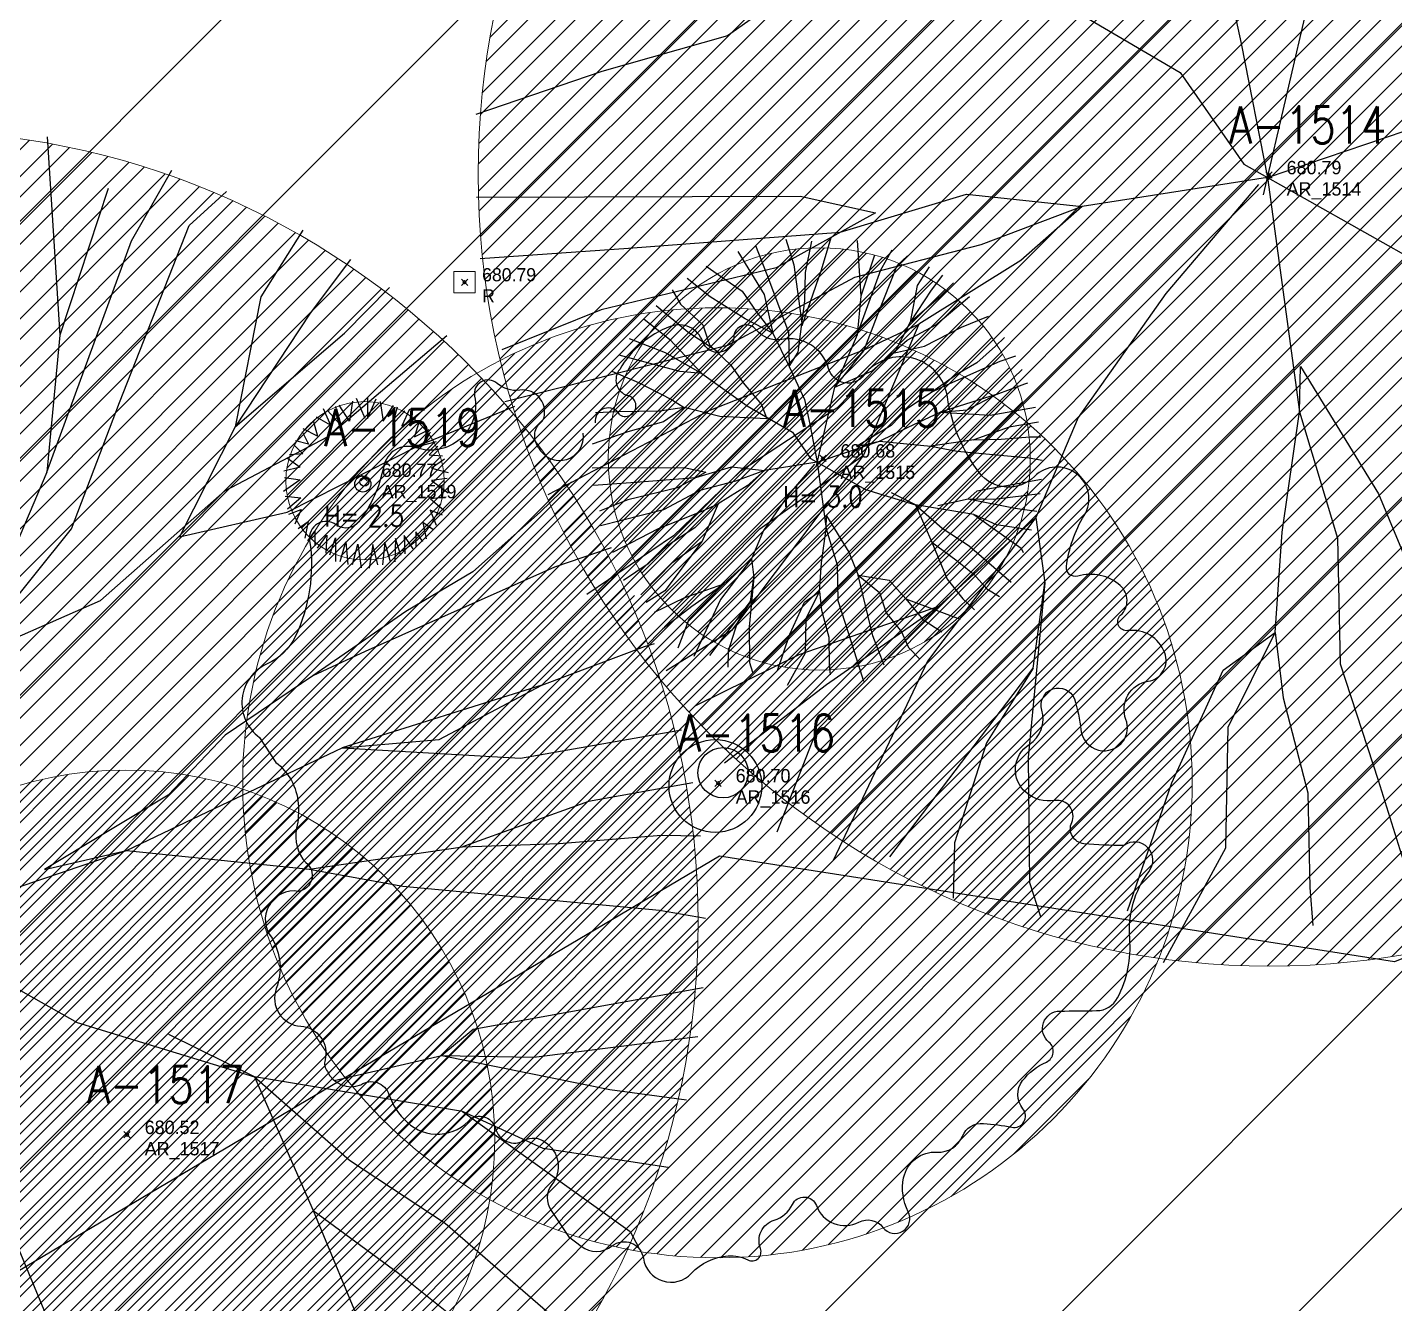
# Model space of a CAD drawing. Extents: x 350769 to 354978, y 6304672 to 6307963.
# Drawn here: x 352363.29 to 352376.25, y 6305936.07 to 6305948.16 of the extents above; entities that cross this region are included whole.
import ezdxf

# ---------------------------------------------------------------- set-up
doc = ezdxf.new("R2010")
doc.units = 0
doc.header["$PDMODE"] = 35
doc.header["$PDSIZE"] = 0.03
doc.linetypes.add('CONTINUOS', pattern=[0])
doc.linetypes.add('DASHDOT', pattern=[1, 0.5, -0.25, 0, -0.25])
doc.layers.get('0').update_dxf_attribs({"linetype": 'CONTINUOUS'})
doc.layers.get('Defpoints').update_dxf_attribs({"linetype": 'CONTINUOUS'})
for name, color, linetype in [('02_Geo ext_Acotamiento', 7, 'CONTINUOUS'), ('03_Pav ext_Vereda HC', 42, 'CONTINUOUS'), ('03_S2_Pav ext_Borde vereda', 7, 'CONTINUOUS'), ('1-ARBOL H1', 7, 'CONTINUOUS'), ('1-ARBOL H2', 1, 'CONTINUOUS'), ('1-ARBOL H3', 241, 'CONTINUOUS'), ('1-ARBOL NOMBRE', 3, 'CONTINUOUS'), ('1-ARBOL PTO', 7, 'CONTINUOUS'), ('C-TINN', 5, 'CONTINUOUS'), ('C-TOPO-MINR', 8, 'CONTINUOUS'), ('Paisajismo', 253, 'CONTINUOUS'), ('V-NODE-TEXT DIC 2012', 31, 'CONTINUOUS')]:
    doc.layers.add(name, color=color, linetype=linetype)
doc.layers.add('0_ASD_LINEA OFICIAL', color=253, linetype='DASHDOT', lineweight=20)
doc.layers.add('0_ASD_TOPOGRAFIA_ELEMENTOS', color=9, linetype='CONTINUOS', lineweight=5, true_color=0xbdbdbd)
doc.styles.add('ROMANS', font='romans.shx', dxfattribs={"width": 0.65})
doc.dimstyles.new('Principal', dxfattribs={"dimscale": 0, "dimtxt": 2, "dimasz": 2, "dimexe": 1, "dimexo": 1, "dimtad": 1, "dimrnd": 0.05, "dimzin": 1, "dimtxsty": 'ROMANS', "dimcen": 2.5, "dimclrt": 2, "dimaunit": 2, "dimadec": 0, "dimazin": 0, "dimtfac": 1, "dimtmove": 0, "dimatfit": 3, "dimfxl": 1, "dimfxlon": 1, "dimarcsym": 0})

# ---------------------------------------------------------------- blocks, each defined once
blk = doc.blocks.new('*D1156')
at = {"layer": '02_Geo ext_Acotamiento', "color": 0, "lineweight": -2, "transparency": 16777216}
blk.add_line((352265.1263020158, 6305940.537977832), (352259.5027200941, 6305939.299539646), dxfattribs=at)
at = {"layer": '02_Geo ext_Acotamiento', "color": 0, "transparency": 16777216}
blk.add_solid([(352259.466875284, 6305939.462306128), (352259.5385649044, 6305939.136773165), (352258.5261212075, 6305939.084470786)], dxfattribs=at)
at = {"layer": 'Defpoints', "color": 0, "transparency": 16777216}
for p in [(352392.8269086622, 6305968.660500089), (352258.5261212075, 6305939.084470786)]:
    blk.add_point(p, dxfattribs=at)
at = {"layer": '02_Geo ext_Acotamiento', "color": 2, "transparency": 16777216, "insert": (352262.7517488983, 6305940.944537443), "char_height": 1, "attachment_point": 5, "rotation": 12.419567213945234, "style": 'ROMANS'}
blk.add_mtext('R137,50', dxfattribs=at)
blk = doc.blocks.new('A$C27410629')
at = {"true_color": 0x136734, "transparency": 33554559}
h = blk.add_hatch(dxfattribs=at)
h.set_pattern_fill('ANSI31', color=116, scale=0.5)
h.set_pattern_definition([(45, (-8759.562515186517, -519.1035735587502), (-1.122532015133644, 1.122532015133644), [])])
h.paths.add_polyline_path([(137.5068959888558, 1252.464406617455, 0.1176268807227723), (109.8147584422568, 1254.193915082658, 0.0669245107500281), (94.44469839795602, 1249.334472017372, 0.3153492887079504), (64.30173641118381, 1196.270282113329, 0.0226826871159959), (65.7292635223912, 1185.310127003227), (112.3603922077091, 1218.953454515778), (153.4782689701005, 1161.962272479494), (172.1053089193083, 1139.480769404351), (187.9579650288579, 1141.807885415954), (193.565073162812, 1120.465553675225), (224.197974734232, 1050.129297271156), (250.6203797236194, 989.4787086543838), (268.1526288855184, 972.7353945672494, 7.2547007156e-06), (291.4898137452492, 983.2987389690225), (238.1945199318034, 1105.633967029937), (205.2934048173047, 1181.112163638985), (177.0531538182076, 1197.651557407602)])
at = {"layer": '0_ASD_LINEA OFICIAL', "ltscale": 8, "const_width": 0.5}
blk.add_lwpolyline([(250.6203797236194, 989.4787086543838), (268.1526288854875, 972.7353945673531, 7.2547007157e-06), (291.4898137452146, 983.2987389692971), (291.4898137452146, 983.2987389692971), (238.1945199318034, 1105.633967029937), (205.2934048173047, 1181.112163638985), (177.0531538182076, 1197.651557407602), (137.6146324061954, 1252.315079214)], format="xyb", dxfattribs=at)
blk = doc.blocks.new('1.0 - LO RECABARREN LOTEO PARQUE - VEGETACION EXISTENTE ETAPA MUNICIPAL__2024')
at = {"layer": 'Paisajismo'}
for p, q in [((352375.0051825991, 6305946.572103266), (352375.6274177016, 6305949.228308775)), ((352374.6185382756, 6305948.818579124), (352374.7938783697, 6305948.005356308)), ((352370.6090755846, 6305948.560787753), (352369.9258189504, 6305948.077744643)), ((352372.707771404, 6305948.616446924), (352374.2165980165, 6305947.730402417)), ((352369.9258189504, 6305948.077744643), (352368.7346834631, 6305947.741447859)), ((352374.7938783697, 6305948.005356308), (352375.043497911, 6305946.735664181)), ((352368.7346834631, 6305947.741447859), (352367.542193596, 6305947.333418414)), ((352374.2165980165, 6305947.730402417), (352374.8199513164, 6305946.861454085)), ((352375.043497911, 6305946.735664181), (352377.1191649369, 6305947.437390021)), ((352363.4780275222, 6305947.120279214), (352363.5972511055, 6305945.242573873)), ((352364.2763810099, 6305946.135772223), (352364.6609438833, 6305946.806237744)), ((352374.8199513164, 6305946.861454085), (352376.6596795221, 6305945.826237095)), ((352364.0577887154, 6305946.632341549), (352363.5972511055, 6305945.242573873)), ((352375.043497911, 6305946.735664181), (352373.2868406839, 6305946.461622399)), ((352374.9593271254, 6305946.668253551), (352374.0817196935, 6305945.636698143)), ((352375.043497911, 6305946.735664181), (352375.3477698672, 6305944.517028231)), ((352364.8232219163, 6305946.280328999), (352365.1764362206, 6305946.602305833)), ((352367.5458369854, 6305946.548365982), (352370.6151731522, 6305946.557823339)), ((352370.6151731522, 6305946.557823339), (352371.3302602687, 6305946.400807358)), ((352370.9939269748, 6305946.219061255), (352372.1925392521, 6305946.577568316)), ((352372.1925392521, 6305946.577568316), (352373.2868406839, 6305946.461622399)), ((352371.3302602687, 6305946.400807358), (352370.3869677608, 6305945.880436483)), ((352373.2868406839, 6305946.461622399), (352372.3265143215, 6305946.09861628)), ((352373.2868406839, 6305946.461622399), (352372.7050698068, 6305945.948544047)), ((352373.2868406839, 6305946.461622399), (352373.2868406839, 6305946.461622399)), ((352364.1642777159, 6305944.604968157), (352364.8232219163, 6305946.280328999)), ((352365.9025283674, 6305946.236383446), (352365.5019195864, 6305945.604206036)), ((352363.4762009622, 6305943.942838757), (352364.2763810099, 6305946.135772223)), ((352368.9887460064, 6305946.066351941), (352370.9939269748, 6305946.219061255)), ((352370.4796220938, 6305946.151265474), (352370.5537976561, 6305945.907639952)), ((352370.6646547793, 6305945.837170725), (352370.7244832258, 6305946.134067726)), ((352370.8183585914, 6305945.861837188), (352370.9100608258, 6305946.167800715)), ((352372.3265143215, 6305946.09861628), (352371.1288012908, 6305945.787736471)), ((352371.1555560549, 6305946.13800375), (352371.1890481037, 6305945.610522549)), ((352367.5827767498, 6305945.969087554), (352368.9887460064, 6305946.066351941)), ((352370.0239957008, 6305946.034904896), (352370.2728704807, 6305945.627291418)), ((352370.1911566713, 6305946.090157543), (352370.2982694571, 6305945.816994885)), ((352371.3184214012, 6305946.000933284), (352371.1890481037, 6305945.610522549)), ((352371.3798279082, 6305945.861438029), (352371.4878585358, 6305946.049783853)), ((352371.5334453539, 6305945.902046627), (352371.6326696046, 6305945.992495711)), ((352366.3518826313, 6305945.95764124), (352365.9714342093, 6305945.450075955)), ((352370.3869677608, 6305945.880436483), (352368.7279109788, 6305945.481216919)), ((352369.7248092411, 6305945.894762753), (352370.0648358742, 6305945.65884112)), ((352370.5537976561, 6305945.907639952), (352370.6348602219, 6305945.334804015)), ((352370.6348602219, 6305945.334804015), (352370.8183585914, 6305945.861837188)), ((352370.6595411134, 6305945.566333062), (352370.6646547793, 6305945.837170725)), ((352371.1550429414, 6305945.245403579), (352371.3798279082, 6305945.861438029)), ((352371.3483360767, 6305945.431407635), (352371.5334453539, 6305945.902046627)), ((352371.8366419476, 6305945.889701531), (352371.7241037361, 6305945.712111527)), ((352372.7050698068, 6305945.948544047), (352371.7402474361, 6305945.347413568)), ((352369.7620409586, 6305945.606330644), (352369.5430580153, 6305945.779261449)), ((352371.1288012908, 6305945.787736471), (352369.9247938335, 6305945.143481768)), ((352370.2982694571, 6305945.816994885), (352370.5048558579, 6305945.271225914)), ((352371.7241037361, 6305945.712111527), (352371.6563264531, 6305945.366527299)), ((352371.9628736422, 6305945.811397833), (352371.855998838, 6305945.668813615)), ((352371.9468813146, 6305945.616088348), (352372.067197202, 6305945.736901427)), ((352365.5019195864, 6305945.604206036), (352365.2606488721, 6305944.374009874)), ((352366.2949538178, 6305945.262386769), (352366.7232492409, 6305945.692452075)), ((352369.4027596165, 6305945.670776557), (352369.4795913658, 6305945.534424537)), ((352370.0949561295, 6305945.396007417), (352369.7620409586, 6305945.606330644)), ((352370.0648358742, 6305945.65884112), (352370.1967648972, 6305945.466696567)), ((352370.2728704807, 6305945.627291418), (352370.3555415229, 6305945.260498906)), ((352371.1890481037, 6305945.610522549), (352371.1550429414, 6305945.245403579)), ((352371.855998838, 6305945.668813615), (352371.6563264531, 6305945.366527299)), ((352371.6563264531, 6305945.366527299), (352371.9468813146, 6305945.616088348)), ((352371.90238794, 6305945.339666019), (352372.2194716448, 6305945.609486524)), ((352374.0817196935, 6305945.636698143), (352373.2490740483, 6305944.46136906)), ((352365.9714342093, 6305945.450075955), (352365.2606488721, 6305944.374009874)), ((352368.7279109788, 6305945.481216919), (352367.787326289, 6305945.104310054)), ((352369.2500561239, 6305945.52418046), (352369.5515860916, 6305945.273642204)), ((352369.4795913658, 6305945.534424537), (352369.6928255386, 6305945.340744868)), ((352370.1967648972, 6305945.466696567), (352370.3555415229, 6305945.260498906)), ((352370.5961330859, 6305945.079848905), (352370.6595411134, 6305945.566333062)), ((352369.1352978009, 6305945.39372285), (352369.3767525768, 6305945.205530095)), ((352369.6928255386, 6305945.340744868), (352369.7570010502, 6305945.149879565)), ((352370.3555415229, 6305945.260498906), (352370.0949561295, 6305945.396007417)), ((352371.7402474361, 6305945.347413568), (352370.9624548411, 6305944.552186782)), ((352371.7402474361, 6305945.347413568), (352371.2151406762, 6305944.106743325)), ((352371.2199854953, 6305945.095163528), (352371.3483360767, 6305945.431407635)), ((352371.2341017705, 6305945.110989311), (352371.7402474361, 6305945.347413568)), ((352371.6563264531, 6305945.366527299), (352371.5078720378, 6305945.073475652)), ((352371.6285566974, 6305945.195822333), (352371.90238794, 6305945.339666019)), ((352371.7949606973, 6305945.139468282), (352372.1453979378, 6305945.316485567)), ((352372.1453979378, 6305945.316485567), (352372.4007055699, 6305945.421141033)), ((352363.5972511055, 6305945.242573873), (352363.4762009622, 6305943.942838757)), ((352365.2606488721, 6305944.374009874), (352366.2949538178, 6305945.262386769)), ((352366.1365681787, 6305944.27839022), (352367.2653093821, 6305945.23888588)), ((352368.9932394785, 6305945.209309407), (352369.3353895573, 6305945.076559377)), ((352369.3767525768, 6305945.205530095), (352369.6841323129, 6305944.88032118)), ((352369.5515860916, 6305945.273642204), (352369.8540785592, 6305945.074095099)), ((352370.3555415229, 6305945.260498906), (352370.5122710925, 6305944.945964625)), ((352370.5048558579, 6305945.271225914), (352370.5122710925, 6305944.945964625)), ((352371.1550429414, 6305945.245403579), (352370.9423189979, 6305944.748191312)), ((352371.297711064, 6305944.904041257), (352371.6285566974, 6305945.195822333)), ((352372.552075881, 6305945.220292754), (352372.4679459878, 6305945.13933415)), ((352369.9247938335, 6305945.143481768), (352367.8171059973, 6305944.61157388)), ((352369.3353895573, 6305945.076559377), (352369.6841323129, 6305944.88032118)), ((352369.7511080186, 6305944.529050926), (352371.2341017705, 6305945.110989311)), ((352369.7570010502, 6305945.149879565), (352369.9566835636, 6305944.956454633)), ((352370.5122710925, 6305944.945964625), (352370.5961330859, 6305945.079848905)), ((352370.9423189979, 6305944.748191312), (352371.2199854953, 6305945.095163528)), ((352371.5078720378, 6305945.073475652), (352371.7949606973, 6305945.139468282)), ((352372.4679459878, 6305945.13933415), (352372.2887158593, 6305944.980158105)), ((352369.4730265867, 6305944.897655847), (352368.8996776666, 6305945.052453191)), ((352369.9566835636, 6305944.956454633), (352370.0755738769, 6305944.791649797)), ((352370.5122710925, 6305944.945964625), (352370.6554506052, 6305944.631687314)), ((352372.5068102811, 6305944.99340336), (352372.0023347994, 6305944.768285137)), ((352372.2887158593, 6305944.980158105), (352372.1105084468, 6305944.875148688)), ((352372.6570063757, 6305945.04479531), (352372.5068102811, 6305944.99340336)), ((352375.3477698672, 6305944.517028231), (352375.3558627127, 6305944.945653663)), ((352375.3558627127, 6305944.945653663), (352376.0958942317, 6305943.740630981)), ((352368.8299165971, 6305944.899596457), (352369.0831168752, 6305944.792796967)), ((352369.6841323129, 6305944.88032118), (352369.4730265867, 6305944.897655847)), ((352369.6841323129, 6305944.88032118), (352370.1121363031, 6305944.574212319)), ((352370.9423189979, 6305944.748191312), (352371.297711064, 6305944.904041257)), ((352372.1105084468, 6305944.875148688), (352371.8632691117, 6305944.703709386)), ((352372.7197681411, 6305944.91796939), (352372.4728028405, 6305944.678654623)), ((352369.0831168752, 6305944.792796967), (352369.3965846378, 6305944.633850247)), ((352370.0755738769, 6305944.791649797), (352370.2479005596, 6305944.585195167)), ((352370.7653904382, 6305943.992916315), (352370.9423189979, 6305944.748191312)), ((352371.8632691117, 6305944.703709386), (352371.6298355501, 6305944.545556752)), ((352372.0023347994, 6305944.768285137), (352371.8632691117, 6305944.703709386)), ((352372.4728028405, 6305944.678654623), (352371.9409947017, 6305944.512588245)), ((352372.1989731576, 6305944.534810907), (352372.4728028405, 6305944.678654623)), ((352372.4728028405, 6305944.678654623), (352372.7458670195, 6305944.781871925)), ((352372.7458670195, 6305944.781871925), (352372.7723570885, 6305944.79014413)), ((352363.7073807278, 6305943.40802056), (352364.1642777159, 6305944.604968157)), ((352366.0929071477, 6305944.54629544), (352366.1645859342, 6305944.389112845)), ((352366.2103452295, 6305944.565496151), (352366.2514238905, 6305944.39838159)), ((352366.3429243514, 6305944.428362949), (352366.2452487473, 6305944.580632245)), ((352366.3715141003, 6305944.615409357), (352366.3429243514, 6305944.428362949)), ((352366.4907432881, 6305944.452418187), (352366.41086591, 6305944.640918735)), ((352366.5139669172, 6305944.650107354), (352366.5139669172, 6305944.452262522)), ((352366.5139669172, 6305944.452262522), (352366.5963639851, 6305944.63967537)), ((352366.6353703035, 6305944.613640768), (352366.6614501094, 6305944.42622792)), ((352366.6614501094, 6305944.42622792), (352366.7611581209, 6305944.577174183)), ((352366.7958556018, 6305944.561571565), (352366.7525404459, 6305944.395022683)), ((352366.9130257442, 6305944.540798311), (352366.8392463513, 6305944.384590699)), ((352367.0016249232, 6305944.195873424), (352367.9104582677, 6305944.568421538)), ((352369.5153856102, 6305944.558385991), (352369.2842531971, 6305944.522110249)), ((352369.5153856102, 6305944.558385991), (352369.3211059694, 6305944.421035782)), ((352369.3965846378, 6305944.633850247), (352369.5153856102, 6305944.558385991)), ((352369.8526237409, 6305944.470738019), (352369.5153856102, 6305944.558385991)), ((352370.9624548411, 6305944.552186782), (352370.0452863621, 6305943.950156553)), ((352370.1121363031, 6305944.574212319), (352370.541161471, 6305944.322271247)), ((352370.2479005596, 6305944.585195167), (352370.2995471705, 6305944.448753489)), ((352370.6554506052, 6305944.631687314), (352370.7053074361, 6305944.400452623)), ((352371.6298355501, 6305944.545556752), (352371.4777071383, 6305944.385869001)), ((352372.4155422536, 6305944.485032598), (352372.8442278921, 6305944.560477546)), ((352366.0002891694, 6305944.432956418), (352366.0417231006, 6305944.286702936)), ((352366.1645859342, 6305944.389112845), (352366.0310946073, 6305944.463842194)), ((352366.2514238905, 6305944.39838159), (352366.136084844, 6305944.530112566)), ((352366.7525404459, 6305944.395022683), (352366.8696349947, 6305944.525195693)), ((352366.8392463513, 6305944.384590699), (352366.9737274373, 6305944.45752387)), ((352367.0041160807, 6305944.42622792), (352366.9607253312, 6305944.280543004)), ((352368.2281612176, 6305943.732595505), (352369.7511080186, 6305944.529050926)), ((352368.8910218321, 6305944.515987488), (352368.6739524258, 6305944.506539757)), ((352369.2842531971, 6305944.522110249), (352368.8910218321, 6305944.515987488)), ((352369.3211059694, 6305944.421035782), (352368.9824142348, 6305944.325411948)), ((352370.2995471705, 6305944.448753489), (352369.8526237409, 6305944.470738019)), ((352371.6400633021, 6305944.369256235), (352371.9409947017, 6305944.512588245)), ((352371.9409947017, 6305944.512588245), (352372.1989731576, 6305944.534810907)), ((352371.9409947017, 6305944.512588245), (352372.4155422536, 6305944.485032598)), ((352372.8747304086, 6305944.419439175), (352372.5971149106, 6305944.369383601)), ((352373.2490740483, 6305944.46136906), (352372.8498368641, 6305943.516066071)), ((352375.1832217615, 6305943.376725107), (352375.3477698672, 6305944.517028231)), ((352375.3477698672, 6305944.517028231), (352375.7065483111, 6305943.319203958)), ((352365.2606488721, 6305944.374009874), (352364.7321871036, 6305943.330816979)), ((352365.8948113108, 6305944.33031344), (352365.9539024105, 6305944.209769461)), ((352366.0417231006, 6305944.286702936), (352365.9038527946, 6305944.356229169)), ((352366.9607253312, 6305944.280543004), (352367.0995152548, 6305944.348214827)), ((352367.1082085234, 6305944.322180225), (352367.0475068303, 6305944.202439198)), ((352368.9824142348, 6305944.325411948), (352368.6433373911, 6305944.209391394)), ((352370.541161471, 6305944.322271247), (352370.7127211113, 6305944.075191364)), ((352370.7053074361, 6305944.400452623), (352370.7762851513, 6305944.039423812)), ((352371.4777071383, 6305944.385869001), (352371.1486512845, 6305944.188880938)), ((352371.3664877545, 6305944.238955053), (352371.6400633021, 6305944.369256235)), ((352372.5971149106, 6305944.369383601), (352372.2613573296, 6305944.24915262)), ((352372.5190800905, 6305944.257832779), (352372.7906101845, 6305944.279799573)), ((352372.7906101845, 6305944.279799573), (352372.8954953323, 6305944.277819245)), ((352365.1617952669, 6305943.766341532), (352366.1365681787, 6305944.27839022)), ((352365.7541532094, 6305943.565734756), (352367.0016249232, 6305944.195873424)), ((352365.8192935662, 6305944.201141146), (352365.9006425159, 6305944.116768634)), ((352365.9539024105, 6305944.209769461), (352365.8329282416, 6305944.242599318)), ((352367.0475068303, 6305944.202439198), (352367.1689102165, 6305944.233644436)), ((352367.1819879163, 6305944.192007216), (352367.0995152548, 6305944.108732774)), ((352370.7762851513, 6305944.039423812), (352371.3664877545, 6305944.238955053)), ((352371.1486512845, 6305944.188880938), (352371.3664877545, 6305944.238955053)), ((352371.3664877545, 6305944.238955053), (352371.8535531487, 6305944.18911794)), ((352372.2613573296, 6305944.24915262), (352371.8535531487, 6305944.18911794)), ((352371.8535531487, 6305944.18911794), (352372.1028445131, 6305944.144072697)), ((352372.2613573296, 6305944.24915262), (352372.5190800905, 6305944.257832779)), ((352365.756922875, 6305944.07705442), (352365.8772746384, 6305943.992159025)), ((352365.9006425159, 6305944.116768634), (352365.7747261591, 6305944.108023785)), ((352367.0995152548, 6305944.108732774), (352367.2253030722, 6305944.09830079)), ((352367.2426896094, 6305944.067095554), (352367.1212106295, 6305943.983821113)), ((352371.2151406762, 6305944.106743325), (352369.9630603853, 6305942.444084181)), ((352370.2325732049, 6305943.407720733), (352371.2151406762, 6305944.106743325)), ((352370.7762851513, 6305944.039423812), (352370.276790938, 6305943.961501789)), ((352370.7127211113, 6305944.075191364), (352371.2358360245, 6305943.780834054)), ((352370.7762851513, 6305944.039423812), (352370.8628029302, 6305943.408568912)), ((352372.1028445131, 6305944.144072697), (352372.7856192627, 6305944.080171764)), ((352372.7856192627, 6305944.080171764), (352372.9087691543, 6305944.059327348)), ((352363.4762009622, 6305943.942838757), (352362.7189552373, 6305942.172883496)), ((352365.8772746384, 6305943.992159025), (352365.7205540596, 6305943.952619105)), ((352365.7284780259, 6305943.895177171), (352365.875669499, 6305943.872428757)), ((352367.1212106295, 6305943.983821113), (352367.2773870903, 6305943.942183892)), ((352368.6443733655, 6305943.986166771), (352369.5171194144, 6305943.98885591)), ((352369.0546552892, 6305943.84910917), (352369.6248156341, 6305943.892531084)), ((352370.0452863621, 6305943.950156553), (352369.4140576902, 6305943.342727518)), ((352369.7204498486, 6305943.944209423), (352369.4522306753, 6305943.796245302)), ((352369.5171194144, 6305943.98885591), (352369.7204498486, 6305943.944209423)), ((352369.6248156341, 6305943.892531084), (352369.9656333459, 6305943.994470267)), ((352369.9656333459, 6305943.994470267), (352370.276790938, 6305943.961501789)), ((352370.276790938, 6305943.961501789), (352370.0037282974, 6305943.858283328)), ((352370.276790938, 6305943.961501789), (352370.1113681212, 6305943.815611251)), ((352370.276790938, 6305943.961501789), (352370.276790938, 6305943.961501789)), ((352370.7523517284, 6305944.020256032), (352370.5028096851, 6305943.726939869)), ((352363.9840649301, 6305942.727671557), (352365.1617952669, 6305943.766341532)), ((352365.875669499, 6305943.872428757), (352365.7179724605, 6305943.760052925)), ((352367.2686938217, 6305943.88485334), (352367.1212106295, 6305943.864080086)), ((352367.1212106295, 6305943.864080086), (352367.2773870903, 6305943.749600408)), ((352368.4492999193, 6305943.853450306), (352368.1498178725, 6305943.565257275)), ((352368.6548769505, 6305943.821452666), (352369.0546552892, 6305943.84910917)), ((352369.4522306753, 6305943.796245302), (352368.9804885224, 6305943.68272978)), ((352369.6631662806, 6305943.769886648), (352369.320814484, 6305943.586696956)), ((352370.0037282974, 6305943.858283328), (352369.6631662806, 6305943.769886648)), ((352370.1113681212, 6305943.815611251), (352369.8370270696, 6305943.644683656)), ((352371.2358360245, 6305943.780834054), (352371.7075615603, 6305943.636459767)), ((352372.2896158941, 6305943.763076646), (352372.2066276159, 6305943.693230414)), ((352372.9024025501, 6305943.873565499), (352372.2896158941, 6305943.763076646)), ((352365.734722482, 6305943.718096687), (352365.8820588548, 6305943.700517431)), ((352365.8820588548, 6305943.700517431), (352365.7547414552, 6305943.59290542)), ((352367.2600761467, 6305943.707872475), (352367.1125173609, 6305943.692269856)), ((352367.1125173609, 6305943.692269856), (352367.2383807719, 6305943.582960813)), ((352368.9804885224, 6305943.68272978), (352368.7130392998, 6305943.575558731)), ((352369.8370270696, 6305943.644683656), (352369.6158667348, 6305943.418566021)), ((352369.8370270696, 6305943.644683656), (352369.687716331, 6305943.291907031)), ((352369.6931077965, 6305943.577457935), (352369.8370270696, 6305943.644683656)), ((352370.5028096851, 6305943.726939869), (352370.2660522374, 6305943.392742584)), ((352371.7075615603, 6305943.636459767), (352371.4792416645, 6305943.749144795)), ((352372.2616134236, 6305943.544718151), (352371.7075615603, 6305943.636459767)), ((352371.7075615603, 6305943.636459767), (352371.863524109, 6305943.281301363)), ((352371.7075615603, 6305943.636459767), (352371.960937719, 6305943.414928645)), ((352371.9195386963, 6305943.62723779), (352372.2066276159, 6305943.693230414)), ((352372.2066276159, 6305943.693230414), (352372.6541088136, 6305943.603166336)), ((352372.2066276159, 6305943.693230414), (352372.4515483337, 6305943.688606083)), ((352372.4515483337, 6305943.688606083), (352372.8882569188, 6305943.743688411)), ((352376.0958942317, 6305943.740630981), (352376.4151006587, 6305942.972332096)), ((352364.7321871036, 6305943.330816979), (352365.7541532094, 6305943.565734756)), ((352365.7671905163, 6305943.545926462), (352365.8849020074, 6305943.591160449)), ((352365.8849020074, 6305943.591160449), (352365.8266306122, 6305943.451414745)), ((352367.1082085234, 6305943.582960813), (352367.164601379, 6305943.442446533)), ((352367.2253030722, 6305943.536152957), (352367.1082085234, 6305943.582960813)), ((352368.1498178725, 6305943.565257275), (352367.5118020175, 6305942.998629104)), ((352369.320814484, 6305943.586696956), (352368.7215069688, 6305943.435452361)), ((352369.2714280367, 6305943.411987488), (352369.6931077965, 6305943.577457935)), ((352370.8628029302, 6305943.408568912), (352370.8651040789, 6305943.530445804)), ((352370.8651040789, 6305943.530445804), (352371.0755272939, 6305943.187805335)), ((352372.8498368641, 6305943.516066071), (352371.8229678444, 6305942.153835116)), ((352371.9281723765, 6305942.675911482), (352372.8498368641, 6305943.516066071)), ((352372.2616134236, 6305943.544718151), (352372.7082146252, 6305943.224675323)), ((352372.4766373761, 6305943.445831495), (352372.2616134236, 6305943.544718151)), ((352372.6541088136, 6305943.603166336), (352372.8578486733, 6305943.575767174)), ((352372.8498368641, 6305943.516066071), (352372.933460526, 6305942.895143935)), ((352362.7189552373, 6305942.172883496), (352363.7073807278, 6305943.40802056)), ((352365.8564583743, 6305943.409373904), (352365.9527561234, 6305943.475760811)), ((352365.9527561234, 6305943.475760811), (352365.9202762333, 6305943.319974598)), ((352365.95031315, 6305943.293534973), (352366.0166495693, 6305943.386360492)), ((352366.0166495693, 6305943.386360492), (352366.0147659626, 6305943.245858837)), ((352366.9737274373, 6305943.379945345), (352366.9737274373, 6305943.239431066)), ((352367.0388135616, 6305943.286238921), (352366.9737274373, 6305943.379945345)), ((352367.1342127357, 6305943.400809312), (352367.0388135616, 6305943.468481135)), ((352367.0388135616, 6305943.468481135), (352367.069202205, 6305943.312273523)), ((352368.8383878837, 6305943.185520499), (352369.2714280367, 6305943.411987488)), ((352369.1707767928, 6305942.315528752), (352370.2325732049, 6305943.407720733)), ((352369.6158667348, 6305943.418566021), (352369.3550757615, 6305943.247382587)), ((352370.2660522374, 6305943.392742584), (352370.1525317052, 6305943.123951743)), ((352370.8160147319, 6305943.084331035), (352370.8628029302, 6305943.408568912)), ((352370.8628029302, 6305943.408568912), (352370.9648192791, 6305943.067975265)), ((352371.960937719, 6305943.414928645), (352372.2153350556, 6305943.247565311)), ((352372.8092012886, 6305943.39511321), (352372.4766373761, 6305943.445831495)), ((352375.1175783508, 6305942.425127535), (352375.1832217615, 6305943.376725107)), ((352366.0404881549, 6305943.224648156), (352366.1289375247, 6305943.348475985)), ((352366.1289375247, 6305943.348475985), (352366.1179419054, 6305943.176797726)), ((352366.1567355644, 6305943.160673627), (352366.2109781928, 6305943.321339182)), ((352366.2109781928, 6305943.321339182), (352366.2122855189, 6305943.097422103)), ((352366.2556723697, 6305943.096840447), (352366.3102639942, 6305943.283538265)), ((352366.3102639942, 6305943.283538265), (352366.3290961372, 6305943.069819164)), ((352366.3724829879, 6305943.069237508), (352366.4227598881, 6305943.26116427)), ((352366.4227598881, 6305943.26116427), (352366.4544543432, 6305943.036930534)), ((352366.5659753417, 6305943.260204319), (352366.5312778608, 6305943.036415597)), ((352366.6136749288, 6305943.067620835), (352366.5659753417, 6305943.260204319)), ((352366.678761053, 6305943.281068286), (352366.6570656782, 6305943.067620835)), ((352366.7308450712, 6305943.093655437), (352366.678761053, 6305943.281068286)), ((352366.7785446582, 6305943.317534871), (352366.7742358207, 6305943.093655437)), ((352366.8306286763, 6305943.156156624), (352366.7785446582, 6305943.317534871)), ((352366.860941726, 6305943.343569473), (352366.8696349947, 6305943.171759243)), ((352366.9477232251, 6305943.218567098), (352366.860941726, 6305943.343569473)), ((352369.4140576902, 6305943.342727518), (352368.5931017269, 6305942.786524941)), ((352369.3550757615, 6305943.247382587), (352369.175589938, 6305943.074664038)), ((352369.687716331, 6305943.291907031), (352369.3316953325, 6305942.819140569)), ((352369.4083295738, 6305943.093144442), (352369.687716331, 6305943.291907031)), ((352371.863524109, 6305943.281301363), (352372.0084954569, 6305942.931830164)), ((352371.863524109, 6305943.281301363), (352372.0908212672, 6305943.114448576)), ((352372.2153350556, 6305943.247565311), (352372.6154702867, 6305942.901342904)), ((352375.7065483111, 6305943.319203958), (352375.731722086, 6305942.127678453)), ((352368.8228270702, 6305943.228721905), (352368.2881653449, 6305943.045779006)), ((352370.1525317052, 6305943.123951743), (352369.860548087, 6305942.73661011)), ((352369.8904623208, 6305942.885059176), (352370.1525317052, 6305943.123951743)), ((352370.1525317052, 6305943.123951743), (352370.1763095571, 6305942.947396517)), ((352371.0755272939, 6305943.187805335), (352371.1662915937, 6305942.969344475)), ((352372.0908212672, 6305943.114448576), (352372.2644248228, 6305942.975704238)), ((352372.7082146252, 6305943.224675323), (352372.7296187948, 6305943.183636542)), ((352368.2881653449, 6305943.045779006), (352366.4923547948, 6305942.244412645)), ((352367.5118020175, 6305942.998629104), (352366.8774267842, 6305942.624821007)), ((352369.175589938, 6305943.074664038), (352368.9421563764, 6305942.916511403)), ((352369.1064145756, 6305942.782586658), (352369.4083295738, 6305943.093144442)), ((352370.7973494492, 6305942.813750369), (352370.8160147319, 6305943.084331035)), ((352370.9648192791, 6305943.067975265), (352370.9719772805, 6305942.729172631)), ((352369.5142307531, 6305942.754482906), (352369.8904623208, 6305942.885059176)), ((352369.8904623208, 6305942.885059176), (352369.5614048661, 6305942.549554545)), ((352369.5882525101, 6305942.674018033), (352369.8904623208, 6305942.885059176)), ((352370.1763095571, 6305942.947396517), (352370.1317316617, 6305942.477575021)), ((352370.144861217, 6305942.717695814), (352370.1763095571, 6305942.947396517)), ((352371.3041552941, 6305942.394227164), (352371.1662915937, 6305942.969344475)), ((352371.1662915937, 6305942.969344475), (352371.1662915937, 6305942.969344475)), ((352371.1662915937, 6305942.969344475), (352371.4570384149, 6305942.921838568)), ((352371.1662915937, 6305942.969344475), (352371.3664870567, 6305942.803004524)), ((352371.4570384149, 6305942.921838568), (352371.6170455874, 6305942.745385332)), ((352372.0084954569, 6305942.931830164), (352372.1581052563, 6305942.745371527)), ((352372.2644248228, 6305942.975704238), (352372.3838264836, 6305942.837982151)), ((352372.933460526, 6305942.895143935), (352372.7766857728, 6305941.242841857)), ((352372.8228607386, 6305942.087315954), (352372.933460526, 6305942.895143935)), ((352362.7189552373, 6305942.172883496), (352363.9840649301, 6305942.727671557)), ((352369.0462437564, 6305942.77725234), (352368.167107092, 6305941.925349725)), ((352369.3316953325, 6305942.819140569), (352369.1560916067, 6305942.710235393)), ((352369.2359990485, 6305942.616909734), (352369.5142307531, 6305942.754482906)), ((352369.860548087, 6305942.73661011), (352369.6064053274, 6305942.199541264)), ((352370.6568096042, 6305942.712506154), (352370.7973494492, 6305942.813750369)), ((352370.6705345122, 6305942.558756741), (352370.7973494492, 6305942.813750369)), ((352370.7973494492, 6305942.813750369), (352370.8187423038, 6305942.638035588)), ((352370.9719772805, 6305942.729172631), (352371.0745034385, 6305942.415662891)), ((352371.3664870567, 6305942.803004524), (352371.4306625469, 6305942.61213809)), ((352371.6170455874, 6305942.745385332), (352372.1319585331, 6305942.551329679)), ((352371.6170455874, 6305942.745385332), (352371.7766676615, 6305942.548535941)), ((352372.1581052563, 6305942.745371527), (352372.2684348772, 6305942.641269566)), ((352372.3838264836, 6305942.837982151), (352372.5045065768, 6305942.767970329)), ((352366.8774267842, 6305942.624821007), (352365.9973146233, 6305942.014538612)), ((352369.313144416, 6305942.462465183), (352369.5882525101, 6305942.674018033)), ((352369.759151282, 6305942.209158885), (352370.144861217, 6305942.717695814)), ((352370.144861217, 6305942.717695814), (352370.0190690175, 6305942.516869944)), ((352370.5183674601, 6305942.409063566), (352370.6568096042, 6305942.712506154)), ((352370.6050141001, 6305942.216691452), (352371.9281723765, 6305942.675911482)), ((352371.9281723765, 6305942.675911482), (352370.7709194188, 6305941.495984631)), ((352370.8187423038, 6305942.638035588), (352370.8853638251, 6305942.381730719)), ((352370.8653391471, 6305941.93370679), (352371.9281723765, 6305942.675911482)), ((352371.4306625469, 6305942.61213809), (352371.5763973435, 6305942.433280204)), ((352369.5614048661, 6305942.549554545), (352369.4541556326, 6305942.276128713)), ((352370.0190690175, 6305942.516869944), (352369.932650202, 6305942.247567398)), ((352370.1317316617, 6305942.477575021), (352370.1355822565, 6305942.140840107)), ((352370.6643981088, 6305942.233751319), (352370.6705345122, 6305942.558756741)), ((352371.7766676615, 6305942.548535941), (352371.9582403185, 6305942.432886944)), ((352369.9630603853, 6305942.444084181), (352369.3454845542, 6305942.06107861)), ((352370.3995655373, 6305942.06444273), (352370.5183674601, 6305942.409063566)), ((352370.8853638251, 6305942.381730719), (352370.8907550983, 6305942.126581743)), ((352371.0745034385, 6305942.415662891), (352371.2151261075, 6305941.965966183)), ((352371.4112117862, 6305942.116755039), (352371.3041552941, 6305942.394227164)), ((352371.5763973435, 6305942.433280204), (352371.6413398974, 6305942.283040155)), ((352374.6233177012, 6305942.069064586), (352375.1175783508, 6305942.425127535)), ((352374.6715864463, 6305941.528347575), (352375.1175783508, 6305942.425127535)), ((352375.1175783508, 6305942.425127535), (352375.192814283, 6305941.807161135)), ((352366.4923547948, 6305942.244412645), (352365.9973146233, 6305942.014538612)), ((352368.167107092, 6305941.925349725), (352369.1391494432, 6305942.292778323)), ((352369.1391494432, 6305942.292778323), (352369.233447674, 6305942.322225368)), ((352369.626508801, 6305941.732864212), (352370.6050141001, 6305942.216691452)), ((352369.932650202, 6305942.247567398), (352369.9298377059, 6305942.098607756)), ((352370.4959055415, 6305941.925358665), (352370.6643981088, 6305942.233751319)), ((352371.6413398974, 6305942.283040155), (352371.7477012888, 6305942.172657816)), ((352370.1355822565, 6305942.140840107), (352370.1644645379, 6305942.04847785)), ((352370.8907550983, 6305942.126581743), (352370.8990343986, 6305942.024406588)), ((352371.8229678444, 6305942.153835116), (352370.929180282, 6305940.265032714)), ((352371.4663682573, 6305940.298856659), (352372.8228607386, 6305942.087315954)), ((352372.8228607386, 6305942.087315954), (352372.3804656709, 6305941.38103707)), ((352375.731722086, 6305942.127678453), (352376.0922934631, 6305941.025104821)), ((352365.9973146233, 6305942.014538612), (352365.1663476727, 6305941.451553533)), ((352374.1364343972, 6305941.001895834), (352374.6233177012, 6305942.069064586)), ((352368.167107092, 6305941.925349725), (352366.2739989014, 6305941.33419363)), ((352367.1923397319, 6305941.413300927), (352368.167107092, 6305941.925349725)), ((352369.8978191862, 6305941.189702488), (352370.8653391471, 6305941.93370679)), ((352375.192814283, 6305941.807161135), (352375.4271136475, 6305940.905769709)), ((352365.1663476727, 6305941.451553533), (352364.6248073661, 6305940.88310381)), ((352367.9632732689, 6305941.236102202), (352369.4892903305, 6305941.504667949)), ((352370.7709194188, 6305941.495984631), (352370.3937375892, 6305940.53438097)), ((352374.6500055008, 6305940.385345099), (352374.6715864463, 6305941.528347575)), ((352365.202755993, 6305940.823966386), (352366.2739989014, 6305941.33419363)), ((352366.2739989014, 6305941.33419363), (352367.1923397319, 6305941.413300927)), ((352366.2739989014, 6305941.33419363), (352367.9632732689, 6305941.236102202)), ((352372.3804656709, 6305941.38103707), (352372.0765417557, 6305940.43393448)), ((352372.7766857728, 6305941.242841857), (352372.7902278219, 6305940.058588255)), ((352369.5978719026, 6305941.0026055), (352368.6096279578, 6305940.82441978)), ((352373.7186232377, 6305939.789908458), (352374.1364343972, 6305941.001895834)), ((352376.0922934631, 6305941.025104821), (352376.5868453944, 6305939.443579043)), ((352364.6248073661, 6305940.88310381), (352363.4534482117, 6305940.181874007)), ((352364.2288932933, 6305940.360125733), (352365.202755993, 6305940.823966386)), ((352368.6096279578, 6305940.82441978), (352367.4144122771, 6305940.396426604)), ((352375.4271136475, 6305940.905769709), (352375.4460740655, 6305940.008443417)), ((352365.9627281476, 6305940.182717679), (352367.4144122771, 6305940.396426604)), ((352367.4144122771, 6305940.396426604), (352368.3318428952, 6305940.427325862)), ((352368.3318428952, 6305940.427325862), (352369.2984242755, 6305940.505522331)), ((352369.2984242755, 6305940.505522331), (352369.6717900026, 6305940.498472843)), ((352372.0765417557, 6305940.43393448), (352372.0666505671, 6305939.910062484)), ((352362.1279149506, 6305939.649842834), (352364.2288932933, 6305940.360125733)), ((352363.4534482117, 6305940.181874007), (352364.2288932933, 6305940.360125733)), ((352364.2288932933, 6305940.360125733), (352365.9627281476, 6305940.182717679)), ((352374.0574387042, 6305939.3007676), (352374.6500055008, 6305940.385345099)), ((352365.9627281476, 6305940.182717679), (352366.850145036, 6305940.022367518)), ((352366.850145036, 6305940.022367518), (352369.2806578025, 6305939.794895676)), ((352372.7902278219, 6305940.058588255), (352372.8918031095, 6305939.733762018)), ((352375.4460740655, 6305940.008443417), (352375.475191305, 6305939.649106469)), ((352361.9016423607, 6305939.777166657), (352363.7638047732, 6305938.729325916)), ((352369.2806578025, 6305939.794895676), (352369.7190415944, 6305939.720694602)), ((352369.6963780253, 6305939.059427404), (352367.5150059237, 6305938.666113843)), ((352363.7638047732, 6305938.729325916), (352365.4430334469, 6305938.215388414)), ((352365.4430334469, 6305938.215388414), (352364.6302699082, 6305938.616519828)), ((352367.5150059237, 6305938.666113843), (352367.2195877498, 6305938.417478172)), ((352368.0914461946, 6305938.401016674), (352369.6460230032, 6305938.597096421)), ((352366.1976207178, 6305938.182560411), (352367.2195877498, 6305938.417478172)), ((352367.2195877498, 6305938.417478172), (352368.8125124505, 6305938.096871861)), ((352367.2195877498, 6305938.417478172), (352368.0914461946, 6305938.401016674)), ((352367.4153239097, 6305937.888810479), (352365.4430334469, 6305938.215388414)), ((352365.4430334469, 6305938.215388414), (352365.9982223517, 6305936.951110505)), ((352365.4430334469, 6305938.215388414), (352366.3449912137, 6305937.426791267)), ((352368.8125124505, 6305938.096871861), (352369.5377770132, 6305937.999337485)), ((352367.4153239097, 6305937.888810479), (352369.0051160373, 6305936.749535514)), ((352368.1807571103, 6305937.536797929), (352367.4153239097, 6305937.888810479)), ((352366.3449912137, 6305937.426791267), (352367.2505841264, 6305936.83101833)), ((352369.364604104, 6305937.356253117), (352368.1807571103, 6305937.536797929)), ((352365.9982223517, 6305936.951110505), (352366.5142852436, 6305935.707077663)), ((352365.9982223517, 6305936.951110505), (352366.8073451923, 6305936.357154987)), ((352367.2505841264, 6305936.83101833), (352368.6749686516, 6305935.598550402)), ((352369.0051160373, 6305936.749535514), (352369.0813096982, 6305936.603447392)), ((352363.1931445131, 6305936.618287284), (352363.5162434406, 6305935.840619528)), ((352366.8073451923, 6305936.357154987), (352367.4253318102, 6305935.863258742))]:
    blk.add_line(p, q, dxfattribs=at)
for points in [[(352368.1855919151, 6305937.606114305, 0.0260211965876333), (352368.1980854879, 6305937.596940015, -0.4410589329234448), (352368.2621087802, 6305937.196778168, 0.3360252290122461), (352368.2562206375, 6305936.949380947), (352368.4177869535, 6305936.703663917), (352368.5391660186, 6305936.611371248, 0.3429802734791329), (352368.8334578491, 6305936.614523771, -0.5785323296805363), (352369.1290196894, 6305936.497348094, 0.6300173216114967), (352369.585388888, 6305936.355168708, -0.1920488457721681), (352369.9314628633, 6305936.519324156, -0.1326435008275975), (352370.1191450369, 6305936.481216957, 0.6849446094927194), (352370.2383949295, 6305936.589456105, -0.4348947291285878), (352370.3692823439, 6305936.858279432, 0.2107458944292428), (352370.5416033606, 6305937.007193503, -0.6667196941430845), (352370.7691435315, 6305936.996262167, 0.4552825967630862), (352371.1721553379, 6305936.840131107, -0.3679200206596655), (352371.4001250865, 6305936.789097966, 0.9170619094165507), (352371.6393219879, 6305936.938728426, -0.1703201580452949), (352371.5957593322, 6305937.25915821, -0.3732936591978549), (352371.9142046956, 6305937.503241807, 0.3201129635327478), (352372.1534014792, 6305937.652883559, -0.32461764455728), (352372.3527592384, 6305937.775349647, -0.0305990803546973), (352372.6207113221, 6305937.738113605, 0.7055094901218711), (352372.7258699512, 6305937.913057114, -0.35198711862231), (352372.7230057162, 6305938.18043637, -0.1212513383006051), (352372.9485409358, 6305938.356669382, 0.5577729805880738), (352372.9732862175, 6305938.544131577, -0.7023121868799065), (352373.0771370108, 6305938.83939159, 0.0013399079041237), (352373.4249295468, 6305938.843117232, 0.2754235552439329), (352373.6242871849, 6305938.965594612, 0.1418842295236193), (352373.7386489235, 6305939.528377159, -0.1821508660923733), (352373.9191893069, 6305940.15873523, 0.8779713139750931), (352373.6830951489, 6305940.408097496, -0.0274524354802623), (352373.3044021129, 6305940.424838762, -0.511937948464917), (352373.1883341953, 6305940.625030759, 0.5962568595833821), (352373.0283790206, 6305940.833512727, -0.2187177468460144), (352372.7559048378, 6305940.909416035, -0.5045528366389146), (352372.786077256, 6305941.365170562, 0.3366507682456183), (352372.9052753901, 6305941.690496015, -0.950497905712354), (352373.2137338775, 6305941.797210904, -0.0484461251580681), (352373.2760346131, 6305941.502275372, 0.6912746304000335), (352373.6784735243, 6305941.399624681, 0.2494638868365608), (352373.7030757342, 6305941.600442855, -0.4778354515831001), (352373.9132307015, 6305941.963708228, 0.4744669162122205), (352374.0708875635, 6305942.232807022, 0.3503970268230337), (352373.7208036873, 6305942.442980272, -0.7342361487065932), (352373.6523524332, 6305942.589326418, 0.4464999196021543), (352373.6493448862, 6305942.870084232, 0.2563064467709743), (352373.2470491675, 6305942.959367658, -0.5406678664223366), (352373.1390452811, 6305943.051803602, -0.1041829534316712), (352373.3077858557, 6305943.534955853, 0.8865416087823886), (352372.8356068283, 6305943.904269408, -0.4543477162668305), (352372.3134883226, 6305943.938794046, -0.1277218174663274), (352372.0114820488, 6305944.657564578, 0.6645801817689292), (352371.2199982517, 6305944.86302073, -0.6170445899004039), (352370.8848648028, 6305944.926286007, 0.3858694307195006), (352370.4404386041, 6305945.202303941, -0.2771674087304285), (352370.1986639793, 6305945.293306906, 0.6946149022919148), (352369.9853582675, 6305945.224166615, -0.8266017702726259), (352369.6915149898, 6305945.180912482, 0.4228837804392593), (352369.3822915835, 6305945.324679424, 0.1717680331395377), (352368.9050247178, 6305944.918446277, 0.5309331623980179), (352368.9763038804, 6305944.671339029, 0.3121962233959217)], [(352368.1331218205, 6305944.181004254, -0.4254185961195224), (352368.1744887783, 6305944.429275933, 0.5918431344303124), (352367.9573162408, 6305944.721108361, -0.2182401514369128), (352367.7425784744, 6305944.785652053, 0.7173661333998489), (352367.5298455397, 6305944.663042688, -0.5781130057951823), (352366.9732058661, 6305944.175735164, 0.4551146753846833), (352366.6674195882, 6305943.998642485, -0.1156325677754267), (352366.432232709, 6305943.474672032, -0.4131706264212051), (352366.2184974189, 6305943.445633551, 0.672312228185319), (352365.9659063682, 6305943.295859609, -0.1500923615976875), (352365.8285179106, 6305942.385185056, -0.1782991698656411), (352365.5637164457, 6305942.128307303, 0.5787083336769788), (352365.4908935654, 6305941.432247822, -0.0010620536288834), (352365.4919283412, 6305941.431496629, -0.0010620536288834)], [(352365.4919283412, 6305941.431496629), (352365.6453762537, 6305941.195359077, -0.2101937830600406), (352365.8575387419, 6305940.805179064, -0.0746255696943556), (352365.8422670661, 6305940.571621752, 0.2444373572310269), (352365.9309461848, 6305940.245116719, -0.6590784775172887), (352365.8611380186, 6305939.973235063, 0.695513881698719), (352365.6094310144, 6305939.52930476, -0.8617412941760239)], [(352365.6094310144, 6305939.52930476, -0.2255392691553954), (352365.6501561309, 6305939.053990771, 0.5023494505905935), (352365.8814199328, 6305938.695453989, -0.4687403394313606), (352366.112254036, 6305938.377030302, 0.2590795186469652), (352366.1342244717, 6305938.266997556, 0.4029220979436825), (352366.4514492904, 6305938.141134515, -0.4962347819388702), (352366.7169538582, 6305938.050158043, 0.1330338275736444), (352366.890437854, 6305937.78762315, 0.4353336477773263), (352367.4961747967, 6305937.82307799, -0.4885697057543582), (352367.7264641958, 6305937.727343426, 0.4878177539596306), (352368.0006175767, 6305937.612983301, -0.3058237092157663), (352368.1980854879, 6305937.596940015)]]:
    blk.add_lwpolyline(points, format="xyb", dxfattribs=at)
at = {"layer": 'Paisajismo', "linetype": 'ByBlock'}
for centre, radius in [((352366.4703943299, 6305943.832292605), 0.0761940275892035), ((352366.484231622, 6305943.853251345), 0.0413571401137263)]:
    blk.add_circle(centre, radius, dxfattribs=at)
at = {"layer": 'Paisajismo'}
for centre, radius in [((352369.8115564792, 6305940.971589136), 0.4394015712140665), ((352369.8845354786, 6305941.096691024), 0.2385015324936913)]:
    blk.add_circle(centre, radius, dxfattribs=at)
for centre, radius, start, end in [((352368.9589176552, 6305944.572630332), 0.1002281771670193, 237.5414105693187, 80.01057313165273), ((352368.7958731482, 6305944.42813844), 0.1246066008877647, 28.74319686986914, 188.100270474827), ((352368.3353682281, 6305944.281191767), 0.2257014555828388, 206.3525956079998, 8.100270474827001)]:
    blk.add_arc(centre, radius, start, end, dxfattribs=at)
blk = doc.blocks.new('TOPOGRAFIA')
at = {"layer": '0_ASD_TOPOGRAFIA_ELEMENTOS', "true_color": 0xf26507}
h = blk.add_hatch(dxfattribs=at)
h.set_pattern_fill('ANSI31', color=30, scale=0.1)
h.set_pattern_definition([(45, (384072.2892114691, 6301207.013587961), (-0.2245064030267289, 0.2245064030267289), [])])
edge = h.paths.add_edge_path()
edge.add_arc((390375.0634288101, 6302946.765764275), 7.5, 0, 360)
h = blk.add_hatch(dxfattribs=at)
h.set_pattern_fill('ANSI31', color=30, scale=0.1)
h.set_pattern_definition([(45, (384059.3736285088, 6301199.927766613), (-0.2245064030267289, 0.2245064030267289), [])])
edge = h.paths.add_edge_path()
edge.add_arc((390362.1478458498, 6302939.679942926), 7.5, 0, 360)
h = blk.add_hatch(dxfattribs=at)
h.set_pattern_fill('ANSI31', color=30, scale=0.1)
h.set_pattern_definition([(45, (384068.0219987096, 6301204.317347592), (-0.2245064030267289, 0.2245064030267289), [])])
edge = h.paths.add_edge_path()
edge.add_arc((390370.7962160504, 6302944.069523905), 2, 0, 360)
h = blk.add_hatch(dxfattribs=at)
h.set_pattern_fill('ANSI31', color=30, scale=0.1)
h.set_pattern_definition([(45, (384067.0572700372, 6301201.249512916), (-0.2245064030267289, 0.2245064030267289), [])])
edge = h.paths.add_edge_path()
edge.add_arc((390369.8314873781, 6302941.00168923), 4.5, 0, 360)
h = blk.add_hatch(dxfattribs=at)
h.set_pattern_fill('ANSI31', color=30, scale=0.1)
h.set_pattern_definition([(45, (384063.7161078879, 6301204.110216386), (-0.2245064030267289, 0.2245064030267289), [])])
edge = h.paths.add_edge_path()
edge.add_arc((390366.4903252288, 6302943.862392699), 0.75, 0, 360)
h = blk.add_hatch(dxfattribs=at)
h.set_pattern_fill('ANSI31', color=30, scale=0.1)
h.set_pattern_definition([(45, (384061.4459501663, 6301197.870593349), (-0.2245064030267289, 0.2245064030267289), [])])
edge = h.paths.add_edge_path()
edge.add_arc((390364.2201675072, 6302937.622769664), 3.5, 0, 360)
at = {"layer": '0_ASD_TOPOGRAFIA_ELEMENTOS', "color": 30, "true_color": 0xf26507}
for centre, radius in [((390375.0634288101, 6302946.765764275), 7.5), ((390362.1478458498, 6302939.679942926), 7.5), ((390370.7962160504, 6302944.069523905), 2), ((390369.8314873781, 6302941.00168923), 4.5), ((390366.4903252288, 6302943.862392699), 0.75), ((390364.2201675072, 6302937.622769664), 3.5)]:
    blk.add_circle(centre, radius, dxfattribs=at)
at = {"layer": '1-ARBOL H1', "color": 9, "lineweight": 0, "true_color": 0xbdbdbd}
for p in [(390370.83, 6302944.075), (390366.482, 6302943.892000001)]:
    blk.add_point(p, dxfattribs=at)
at = {"layer": '1-ARBOL PTO', "color": 9, "lineweight": 0, "true_color": 0xbdbdbd}
for p in [(390375.059, 6302946.759), (390370.83, 6302944.075), (390366.482, 6302943.892000001), (390369.8370000001, 6302940.998), (390364.2360000001, 6302937.667)]:
    blk.add_point(p, dxfattribs=at)
at = {"layer": 'C-TINN', "color": 9, "linetype": 'Continuous', "lineweight": 0, "true_color": 0xbdbdbd, "elevation": 680.793}
blk.add_lwpolyline([(390367.3340000001, 6302945.644), (390367.3340000001, 6302945.844), (390367.534, 6302945.844), (390367.534, 6302945.644), (390367.3340000001, 6302945.644)], dxfattribs=at)
at = {"layer": 'C-TINN', "color": 9, "linetype": 'Continuous', "lineweight": 0, "true_color": 0xbdbdbd}
blk.add_point((390367.434, 6302945.744, 680.793), dxfattribs=at)
at = {"layer": 'C-TOPO-MINR', "color": 9, "linetype": 'Continuous', "lineweight": -3, "true_color": 0xbdbdbd, "elevation": 680.5}
blk.add_lwpolyline([(390389.432, 6302936.728580645), (390383.8448503937, 6302940.357496062), (390379.7262608696, 6302939.870347826), (390377.409966805, 6302939.773240664), (390376.2477320873, 6302939.306214953), (390369.8515971565, 6302940.307530805), (390363.0447142857, 6302936.279428571)], dxfattribs=at)
at = {"layer": 'V-NODE-TEXT DIC 2012', "color": 9, "lineweight": 0, "true_color": 0xbdbdbd}
for p in [(390375.059, 6302946.759), (390367.434, 6302945.744), (390370.83, 6302944.075), (390366.482, 6302943.892), (390369.837, 6302940.998), (390364.236, 6302937.667)]:
    blk.add_point(p, dxfattribs=at)
at = {"layer": '1-ARBOL H2', "color": 9, "lineweight": 0, "true_color": 0xbdbdbd, "style": 'ROMANS', "width": 0.8}
for p in [(390370.4530668355, 6302943.613000005), (390366.1050668355, 6302943.430000005)]:
    blk.add_text('H=', height=0.2, dxfattribs=at).set_placement(p)
at = {"layer": '1-ARBOL H3', "color": 9, "lineweight": 0, "true_color": 0xbdbdbd, "style": 'ROMANS', "width": 0.8}
for s, p in [('3.0', (390370.8661939024, 6302943.613000005)), ('2.5', (390366.5181939024, 6302943.430000006))]:
    blk.add_text(s, height=0.2, dxfattribs=at).set_placement(p)
at = {"layer": '1-ARBOL NOMBRE', "color": 9, "lineweight": 0, "true_color": 0xbdbdbd, "style": 'ROMANS', "width": 0.8}
for s, p in [('A-1514', (390374.6820668354, 6302947.059000003)), ('A-1515', (390370.4530668355, 6302944.375000003)), ('A-1519', (390366.1050668355, 6302944.192000003)), ('A-1516', (390369.4600668354, 6302941.298000002)), ('A-1517', (390363.8590668353, 6302937.967000003))]:
    blk.add_text(s, height=0.35, dxfattribs=at).set_placement(p)
at = {"layer": 'V-NODE-TEXT DIC 2012', "color": 9, "lineweight": 0, "true_color": 0xbdbdbd}
for s, height, p in [('680.79', 0.127, (390375.2257893219, 6302946.766210677)), ('AR_1514', 0.127, (390375.2257893219, 6302946.564210678)), ('680.79', 0.125, (390367.6007893219, 6302945.752210678)), ('R', 0.125, (390367.6007893219, 6302945.552210678)), ('680.68', 0.127, (390370.9967893219, 6302944.082210678)), ('680.77', 0.127, (390366.6487893219, 6302943.899210677)), ('AR_1515', 0.127, (390370.9967893219, 6302943.880210678)), ('AR_1519', 0.127, (390366.6487893219, 6302943.697210678)), ('680.70', 0.127, (390370.0037893219, 6302941.005210677)), ('AR_1516', 0.127, (390370.0037893219, 6302940.803210678)), ('680.52', 0.127, (390364.4027893219, 6302937.674210678)), ('AR_1517', 0.127, (390364.4027893219, 6302937.472210678))]:
    blk.add_text(s, height=height, dxfattribs=at).set_placement(p)

msp = doc.modelspace()

# ---------------------------------------------------------------- hatches: boundary and pattern name
at = {"layer": '03_Pav ext_Vereda HC'}
h = msp.add_hatch(dxfattribs=at)
h.set_pattern_fill('DOTS', color=256, scale=0.2, style=0)
h.set_pattern_definition([(0, (0, 0), (0.15875, 0.3175), [0, -0.3175])])
h.paths.add_polyline_path([(352533.7781987465, 6305988.647630177, 0.0012344985873451), (352535.6751261651, 6305989.286498093), (352535.0273047539, 6305991.17866681, -0.0012368732376554), (352533.135689451, 6305990.541615871, -0.0205300987090724), (352503.8853697219, 6305981.940228953), (352503.2840382412, 6305984.518491437), (352499.4039184833, 6305983.544208242), (352499.9993888386, 6305980.991075858, -0.0088871029066398), (352487.1047705442, 6305978.156272031, -0.0145554952433639), (352464.6282001356, 6305974.170378275, -0.0089901834447136), (352459.9926205119, 6305973.570179023), (352460.1984365284, 6305971.58073849, 0.0090193317601268), (352464.9206284034, 6305972.191872346, 0.0145516934643665), (352487.5052945014, 6305976.196778146, 0.0321135926008381)])
h.paths.add_polyline_path([(352453.0159213873, 6305972.983824089, -0.0068005053920136), (352449.4833227422, 6305972.830716716, -0.0090666416786755), (352444.7696182578, 6305972.776126778), (352444.5771080579, 6305970.777466943, 0.0163831034820658), (352453.2219476648, 6305970.992351152)])
h.paths.add_polyline_path([(352389.6460369565, 6305991.879874823, -0.0175332208634532), (352376.9513572305, 6305998.31509122), (352352.1532079588, 6306011.99899601, 0.0444036337484985), (352342.053580769, 6306016.089608755, 0.1133237876608219), (352314.4714570943, 6306018.047333277), (352314.9360717349, 6306016.097052595, -0.1572406347358349), (352351.2139975071, 6306010.232972499), (352375.9850852466, 6305996.564000573, 0.0175063699942604), (352388.7848668274, 6305990.074641938, -0.0115901603268221), (352405.9871731158, 6305981.141781882, 0.0867620637740209), (352437.5751283567, 6305971.093253941), (352437.7670282808, 6305973.085577833, -0.0864982168626583), (352406.9311932966, 6305982.905094895, 0.0115902421848068)])
h.paths.add_polyline_path([(352298.9308368329, 6306011.291528256, -0.0407699137093401), (352308.0869286793, 6306014.635858133), (352307.6251471448, 6306016.57596012, 0.043034433953701), (352297.5531387314, 6306012.854879401, 0.2722251189562815), (352266.1428912832, 6305966.550484804), (352264.4334961653, 6305966.567898809, 0.0153159578732751), (352263.8567137016, 6305962.573567073), (352266.0299973136, 6305962.551427328, 0.0215469833585937), (352266.2729303729, 6305957.80291892, 0.0632834604165821), (352273.0108519612, 6305926.495241333, 0.0077036086267224), (352278.1261176606, 6305912.650623268), (352279.9891282905, 6305913.378097652, -0.0076770463793275), (352274.9122720579, 6305927.117035691, -0.0633905228513815), (352268.2648698925, 6305957.982510693, -0.3183358391945924)])
at = {"layer": '0_ASD_TOPOGRAFIA_ELEMENTOS'}
h = msp.add_hatch(dxfattribs=at)
h.set_pattern_fill('ANSI31', color=256, scale=0.1)
h.set_pattern_definition([(45, (346072.2892114693, 6304207.013587961), (-0.2245064030267289, 0.2245064030267289), [])])
edge = h.paths.add_edge_path()
edge.add_arc((352375.0634288101, 6305946.765764275), 7.5, 0, 360)
h = msp.add_hatch(dxfattribs=at)
h.set_pattern_fill('ANSI31', color=256, scale=0.1)
h.set_pattern_definition([(45, (346059.3736285089, 6304199.927766613), (-0.2245064030267289, 0.2245064030267289), [])])
edge = h.paths.add_edge_path()
edge.add_arc((352362.1478458498, 6305939.679942926), 7.5, 0, 360)
h = msp.add_hatch(dxfattribs=at)
h.set_pattern_fill('ANSI31', color=256, scale=0.1)
h.set_pattern_definition([(45, (346068.0219987096, 6304204.317347592), (-0.2245064030267289, 0.2245064030267289), [])])
edge = h.paths.add_edge_path()
edge.add_arc((352370.7962160505, 6305944.069523905), 2, 0, 360)
h = msp.add_hatch(dxfattribs=at)
h.set_pattern_fill('ANSI31', color=256, scale=0.1)
h.set_pattern_definition([(45, (346067.0572700373, 6304201.249512916), (-0.2245064030267289, 0.2245064030267289), [])])
edge = h.paths.add_edge_path()
edge.add_arc((352369.8314873782, 6305941.00168923), 4.5, 0, 360)
h = msp.add_hatch(dxfattribs=at)
h.set_pattern_fill('ANSI31', color=256, scale=0.1)
h.set_pattern_definition([(45, (346063.716107888, 6304204.110216386), (-0.2245064030267289, 0.2245064030267289), [])])
edge = h.paths.add_edge_path()
edge.add_arc((352366.4903252289, 6305943.862392699), 0.75, 0, 360)
h = msp.add_hatch(dxfattribs=at)
h.set_pattern_fill('ANSI31', color=256, scale=0.1)
h.set_pattern_definition([(45, (346061.4459501664, 6304197.870593349), (-0.2245064030267289, 0.2245064030267289), [])])
edge = h.paths.add_edge_path()
edge.add_arc((352364.2201675073, 6305937.622769664), 3.5, 0, 360)

# ---------------------------------------------------------------- linework, layer by layer
for centre, radius in [((352375.0634288101, 6305946.765764275), 7.5), ((352362.1478458498, 6305939.679942926), 7.5), ((352370.7962160505, 6305944.069523905), 2), ((352369.8314873782, 6305941.00168923), 4.5), ((352366.4903252289, 6305943.862392699), 0.75), ((352364.2201675073, 6305937.622769664), 3.5)]:
    msp.add_circle(centre, radius, dxfattribs=at)

# ---------------------------------------------------------------- block references
at = {"layer": '03_S2_Pav ext_Borde vereda', "linetype": 'Continuous'}
msp.add_blockref('A$C27410629', (352203.9623478023, 6304761.713605438), dxfattribs=at)
at = {"layer": 'Paisajismo'}
msp.add_blockref('1.0 - LO RECABARREN LOTEO PARQUE - VEGETACION EXISTENTE ETAPA MUNICIPAL__2024', (0, 0), dxfattribs=at)

# ---------------------------------------------------------------- dimensions: what is measured, and where the dimension line sits
at = {"layer": '02_Geo ext_Acotamiento'}
dim = msp.add_radius_dim(center=(352392.8269086622, 6305968.660500089), mpoint=(352258.5261212075, 6305939.084470786), dimstyle='Principal', override={"dimscale": 0, "dimtmove": 1}, dxfattribs=at)
dim.commit()
dim.dimension.update_dxf_attribs({"geometry": '*D1156', "text_midpoint": (352262.9469750957, 6305940.05804143), "dimtype": 164})

# ---------------------------------------------------------------- next in the draw order: block references
at = {"layer": '0_ASD_TOPOGRAFIA_ELEMENTOS', "color": 30, "true_color": 0xf26507}
msp.add_blockref('TOPOGRAFIA', (-38000, 3000), dxfattribs=at)

doc.saveas('drawing.dxf')
